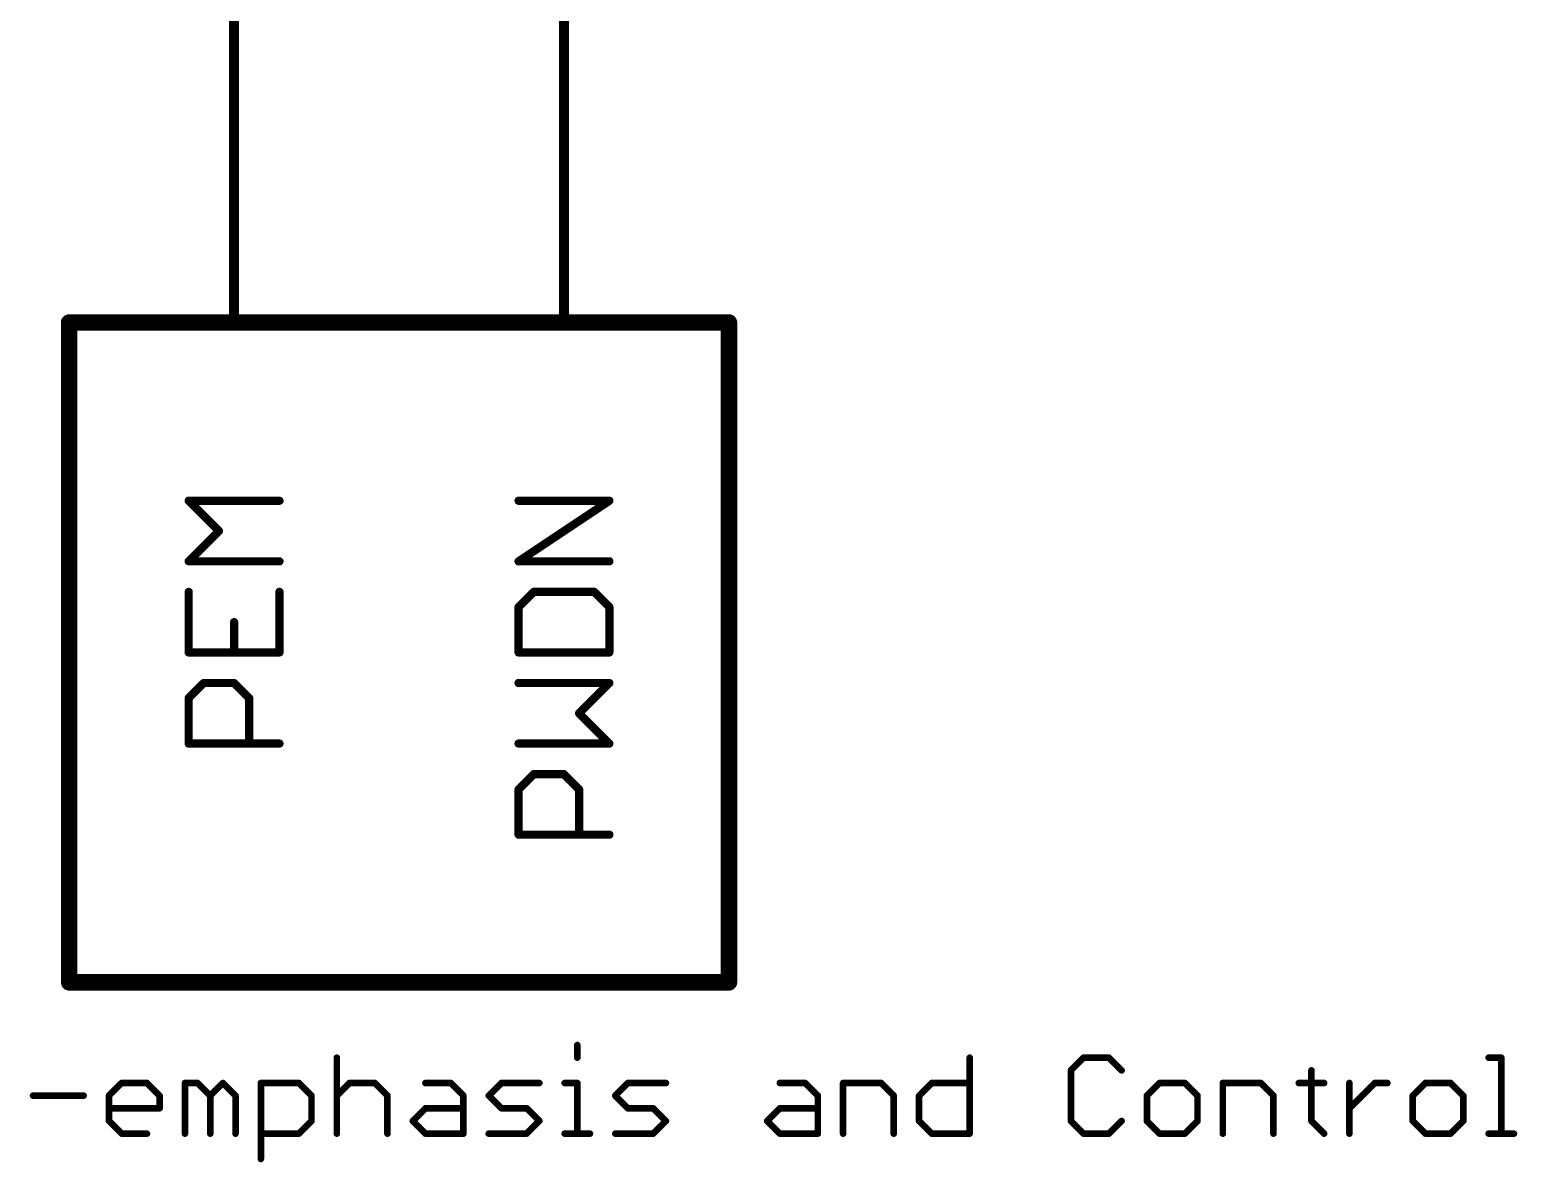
# Model space of a CAD drawing. Extents: x -72 to 265, y -97 to 216.
# Drawn here: x 172.11 to 195.02, y -7.85 to 9.59 of the extents above; entities that cross this region are included whole.
import ezdxf

# ---------------------------------------------------------------- set-up
doc = ezdxf.new("R2010")
doc.units = 0
doc.layers.add('94', color=14, linetype='CONTINUOUS')
doc.layers.add('95', color=251, linetype='CONTINUOUS')

msp = doc.modelspace()

# ---------------------------------------------------------------- linework, layer by layer
at = {"layer": '94'}
for points, const_width in [([(175.26, 10.16), (175.26, 5.08)], 0.1524), ([(180.34, 10.16), (180.34, 5.08)], 0.1524), ([(182.88, 5.08), (172.72, 5.08)], 0.254), ([(172.72, 5.08), (172.72, -5.08)], 0.254), ([(182.88, -5.08), (182.88, 5.08)], 0.254), ([(172.72, -5.08), (182.88, -5.08)], 0.254)]:
    msp.add_lwpolyline(points, dxfattribs=dict(at, const_width=const_width))
for points, const_width in [([(172.72, 5.1435, 1), (172.72, 5.0165)], 0.127), ([(172.7835, 5.08, 1), (172.6565, 5.08)], 0.127), ([(175.2219, 5.08, 1), (175.2981, 5.08)], 0.0762), ([(180.3019, 5.08, 1), (180.3781, 5.08)], 0.0762), ([(182.9435, 5.08, 1), (182.8165, 5.08)], 0.127), ([(182.88, 5.0165, 1), (182.88, 5.1435)], 0.127), ([(172.72, -5.0165, 1), (172.72, -5.1435)], 0.127), ([(172.6565, -5.08, 1), (172.7835, -5.08)], 0.127), ([(182.8165, -5.08, 1), (182.9435, -5.08)], 0.127), ([(182.88, -5.1435, 1), (182.88, -5.0165)], 0.127)]:
    msp.add_lwpolyline(points, format="xyb", dxfattribs=dict(at, const_width=const_width))
at = {"layer": '95'}
for points, const_width in [([(174.5603, 2.3673, 1), (174.5603, 2.3038)], 0.0635), ([(174.5828, 2.358, 1), (174.5379, 2.3131)], 0.0635), ([(175.9585, 2.3038, 1), (175.9585, 2.3673)], 0.0635), ([(179.6403, 2.3673, 1), (179.6403, 2.3038)], 0.0635), ([(181.0561, 2.3091, 1), (181.0209, 2.362)], 0.0635), ([(181.0385, 2.3038, 1), (181.0385, 2.3673)], 0.0635), ([(175.0488, 1.847, 1), (175.0039, 1.8919)], 0.0635), ([(175.0039, 1.847, 1), (175.0488, 1.8919)], 0.0635), ([(174.5603, 1.4352, 1), (174.5603, 1.3717)], 0.0635), ([(174.5379, 1.4259, 1), (174.5828, 1.381)], 0.0635), ([(175.9585, 1.3717, 1), (175.9585, 1.4352)], 0.0635), ([(179.6403, 1.4352, 1), (179.6403, 1.3717)], 0.0635), ([(179.6227, 1.4298, 1), (179.6579, 1.377)], 0.0635), ([(181.0385, 1.3717, 1), (181.0385, 1.4352)], 0.0635), ([(174.5921, 0.9323, 1), (174.5286, 0.9323)], 0.0635), ([(175.9903, 0.9323, 1), (175.9268, 0.9323)], 0.0635), ([(179.8733, 0.964, 1), (179.8733, 0.9005)], 0.0635), ([(179.8958, 0.9098, 1), (179.8509, 0.9547)], 0.0635), ([(180.8279, 0.9547, 1), (180.783, 0.9098)], 0.0635), ([(180.8055, 0.9005, 1), (180.8055, 0.964)], 0.0635), ([(179.6721, 0.6992, 1), (179.6086, 0.6992)], 0.0635), ([(179.6179, 0.7217, 1), (179.6628, 0.6768)], 0.0635), ([(181.0702, 0.6992, 1), (181.0068, 0.6992)], 0.0635), ([(181.016, 0.6768, 1), (181.061, 0.7217)], 0.0635), ([(175.2912, 0.4662, 1), (175.2277, 0.4662)], 0.0635), ([(174.5603, 0.0319, 1), (174.5603, -0.0316)], 0.0635), ([(174.5286, 0.0001, 1), (174.5921, 0.0001)], 0.0635), ([(175.2277, 0.0001, 1), (175.2912, 0.0001)], 0.0635), ([(175.9268, 0.0001, 1), (175.9903, 0.0001)], 0.0635), ([(175.9585, -0.0316, 1), (175.9585, 0.0319)], 0.0635), ([(179.6403, 0.0319, 1), (179.6403, -0.0316)], 0.0635), ([(179.6086, 0.0001, 1), (179.6721, 0.0001)], 0.0635), ([(181.0068, 0.0001, 1), (181.0702, 0.0001)], 0.0635), ([(181.0385, -0.0316, 1), (181.0385, 0.0319)], 0.0635), ([(174.7933, -0.4393, 1), (174.7933, -0.5028)], 0.0635), ([(174.8158, -0.4935, 1), (174.7709, -0.4486)], 0.0635), ([(175.2819, -0.4486, 1), (175.237, -0.4935)], 0.0635), ([(175.2594, -0.5028, 1), (175.2594, -0.4393)], 0.0635), ([(179.6403, -0.4393, 1), (179.6403, -0.5028)], 0.0635), ([(181.061, -0.4935, 1), (181.016, -0.4486)], 0.0635), ([(181.0385, -0.5028, 1), (181.0385, -0.4393)], 0.0635), ([(174.5921, -0.704, 1), (174.5286, -0.704)], 0.0635), ([(174.5379, -0.6816, 1), (174.5828, -0.7265)], 0.0635), ([(175.5242, -0.704, 1), (175.4607, -0.704)], 0.0635), ([(175.47, -0.7265, 1), (175.5149, -0.6816)], 0.0635), ([(180.5949, -0.9146, 1), (180.55, -0.9595)], 0.0635), ([(180.55, -0.9146, 1), (180.5949, -0.9595)], 0.0635), ([(174.5603, -1.3714, 1), (174.5603, -1.4349)], 0.0635), ([(174.5286, -1.4031, 1), (174.5921, -1.4031)], 0.0635), ([(175.4607, -1.4031, 1), (175.5242, -1.4031)], 0.0635), ([(175.9585, -1.4349, 1), (175.9585, -1.3714)], 0.0635), ([(179.6403, -1.3714, 1), (179.6403, -1.4349)], 0.0635), ([(181.016, -1.4256, 1), (181.061, -1.3807)], 0.0635), ([(181.0385, -1.4349, 1), (181.0385, -1.3714)], 0.0635), ([(179.8733, -1.8425, 1), (179.8733, -1.906)], 0.0635), ([(179.8958, -1.8967, 1), (179.8509, -1.8518)], 0.0635), ([(180.3619, -1.8518, 1), (180.317, -1.8967)], 0.0635), ([(180.3394, -1.906, 1), (180.3394, -1.8425)], 0.0635), ([(179.6721, -2.1073, 1), (179.6086, -2.1073)], 0.0635), ([(179.6179, -2.0849, 1), (179.6628, -2.1298)], 0.0635), ([(180.6042, -2.1073, 1), (180.5407, -2.1073)], 0.0635), ([(180.55, -2.1298, 1), (180.5949, -2.0849)], 0.0635), ([(179.6403, -2.7747, 1), (179.6403, -2.8382)], 0.0635), ([(181.0385, -2.8382, 1), (181.0385, -2.7747)], 0.0635), ([(179.6086, -2.8064, 1), (179.6721, -2.8064)], 0.0635), ([(180.5407, -2.8064, 1), (180.6042, -2.8064)], 0.0635), ([(180.5702, -6.0449, 1), (180.5194, -6.0449)], 0.0508), ([(176.8671, -6.2398, 1), (176.8163, -6.2398)], 0.0508), ([(180.5194, -6.2398, 1), (180.5702, -6.2398)], 0.0508), ([(186.6121, -6.2398, 1), (186.5613, -6.2398)], 0.0508), ([(188.1712, -6.4347, 1), (188.1204, -6.4347)], 0.0508), ([(188.1279, -6.4167, 1), (188.1638, -6.4527)], 0.0508), ([(188.3407, -6.2144, 1), (188.3407, -6.2652)], 0.0508), ([(188.3587, -6.2578, 1), (188.3228, -6.2218)], 0.0508), ([(188.7485, -6.2218, 1), (188.7126, -6.2578)], 0.0508), ([(188.7305, -6.2652, 1), (188.7305, -6.2144)], 0.0508), ([(188.9075, -6.4527, 1), (188.9434, -6.4167)], 0.0508), ([(191.8743, -6.4347, 1), (191.8235, -6.4347)], 0.0508), ([(194.5775, -6.2144, 1), (194.5775, -6.2652)], 0.0508), ([(194.7978, -6.2398, 1), (194.747, -6.2398)], 0.0508), ([(194.7724, -6.2652, 1), (194.7724, -6.2144)], 0.0508), ([(173.5284, -6.6042, 1), (173.5284, -6.655)], 0.0508), ([(173.5463, -6.6476, 1), (173.5104, -6.6116)], 0.0508), ([(173.9361, -6.6116, 1), (173.9002, -6.6476)], 0.0508), ([(173.9182, -6.655, 1), (173.9182, -6.6042)], 0.0508), ([(174.5283, -6.6296, 1), (174.4775, -6.6296)], 0.0508), ([(174.5029, -6.6042, 1), (174.5029, -6.655)], 0.0508), ([(174.7157, -6.6116, 1), (174.6798, -6.6476)], 0.0508), ([(174.6978, -6.655, 1), (174.6978, -6.6042)], 0.0508), ([(175.1055, -6.6116, 1), (175.0696, -6.6476)], 0.0508), ([(175.1055, -6.6476, 1), (175.0696, -6.6116)], 0.0508), ([(175.6977, -6.6296, 1), (175.6469, -6.6296)], 0.0508), ([(175.6723, -6.6042, 1), (175.6723, -6.655)], 0.0508), ([(176.2749, -6.6116, 1), (176.239, -6.6476)], 0.0508), ([(176.257, -6.655, 1), (176.257, -6.6042)], 0.0508), ([(177.0366, -6.6042, 1), (177.0366, -6.655)], 0.0508), ([(177.0545, -6.6476, 1), (177.0186, -6.6116)], 0.0508), ([(177.4443, -6.6116, 1), (177.4084, -6.6476)], 0.0508), ([(177.4264, -6.655, 1), (177.4264, -6.6042)], 0.0508), ([(178.206, -6.6042, 1), (178.206, -6.655)], 0.0508), ([(178.6137, -6.6116, 1), (178.5778, -6.6476)], 0.0508), ([(178.5958, -6.655, 1), (178.5958, -6.6042)], 0.0508), ([(179.3754, -6.6042, 1), (179.3754, -6.655)], 0.0508), ([(179.3933, -6.6476, 1), (179.3574, -6.6116)], 0.0508), ([(179.9601, -6.655, 1), (179.9601, -6.6042)], 0.0508), ([(180.3499, -6.6042, 1), (180.3499, -6.655)], 0.0508), ([(180.5702, -6.6296, 1), (180.5194, -6.6296)], 0.0508), ([(180.5448, -6.655, 1), (180.5448, -6.6042)], 0.0508), ([(181.3244, -6.6042, 1), (181.3244, -6.655)], 0.0508), ([(181.3423, -6.6476, 1), (181.3064, -6.6116)], 0.0508), ([(181.9091, -6.655, 1), (181.9091, -6.6042)], 0.0508), ([(183.6632, -6.6042, 1), (183.6632, -6.655)], 0.0508), ([(184.0709, -6.6116, 1), (184.035, -6.6476)], 0.0508), ([(184.053, -6.655, 1), (184.053, -6.6042)], 0.0508), ([(184.6631, -6.6296, 1), (184.6123, -6.6296)], 0.0508), ([(184.6377, -6.6042, 1), (184.6377, -6.655)], 0.0508), ([(185.2403, -6.6116, 1), (185.2044, -6.6476)], 0.0508), ([(185.2224, -6.655, 1), (185.2224, -6.6042)], 0.0508), ([(186.002, -6.6042, 1), (186.002, -6.655)], 0.0508), ([(186.0199, -6.6476, 1), (185.984, -6.6116)], 0.0508), ([(186.5867, -6.655, 1), (186.5867, -6.6042)], 0.0508), ([(189.5101, -6.6042, 1), (189.5101, -6.655)], 0.0508), ([(189.5281, -6.6476, 1), (189.4922, -6.6116)], 0.0508), ([(189.9179, -6.6116, 1), (189.882, -6.6476)], 0.0508), ([(189.8999, -6.655, 1), (189.8999, -6.6042)], 0.0508), ([(190.51, -6.6296, 1), (190.4592, -6.6296)], 0.0508), ([(190.4846, -6.6042, 1), (190.4846, -6.655)], 0.0508), ([(191.0873, -6.6116, 1), (191.0514, -6.6476)], 0.0508), ([(191.0693, -6.655, 1), (191.0693, -6.6042)], 0.0508), ([(191.654, -6.6042, 1), (191.654, -6.655)], 0.0508), ([(192.0438, -6.655, 1), (192.0438, -6.6042)], 0.0508), ([(192.459, -6.6296, 1), (192.4082, -6.6296)], 0.0508), ([(192.8234, -6.6042, 1), (192.8234, -6.655)], 0.0508), ([(192.8414, -6.6476, 1), (192.8055, -6.6116)], 0.0508), ([(193.0183, -6.655, 1), (193.0183, -6.6042)], 0.0508), ([(193.603, -6.6042, 1), (193.603, -6.655)], 0.0508), ([(193.621, -6.6476, 1), (193.5851, -6.6116)], 0.0508), ([(194.0108, -6.6116, 1), (193.9749, -6.6476)], 0.0508), ([(193.9928, -6.655, 1), (193.9928, -6.6042)], 0.0508), ([(172.1641, -6.7991, 1), (172.1641, -6.8499)], 0.0508), ([(172.9437, -6.8499, 1), (172.9437, -6.7991)], 0.0508), ([(173.3155, -6.8065, 1), (173.3514, -6.8425)], 0.0508), ([(173.3589, -6.8245, 1), (173.3081, -6.8245)], 0.0508), ([(174.1385, -6.8245, 1), (174.0877, -6.8245)], 0.0508), ([(174.0951, -6.8425, 1), (174.131, -6.8065)], 0.0508), ([(174.8747, -6.8065, 1), (174.9106, -6.8425)], 0.0508), ([(174.9181, -6.8245, 1), (174.8673, -6.8245)], 0.0508), ([(174.8747, -6.8425, 1), (174.9106, -6.8065)], 0.0508), ([(175.3079, -6.8245, 1), (175.2571, -6.8245)], 0.0508), ([(175.2645, -6.8425, 1), (175.3004, -6.8065)], 0.0508), ([(176.4773, -6.8245, 1), (176.4265, -6.8245)], 0.0508), ([(176.4339, -6.8425, 1), (176.4698, -6.8065)], 0.0508), ([(176.8237, -6.8065, 1), (176.8596, -6.8425)], 0.0508), ([(177.6467, -6.8245, 1), (177.5959, -6.8245)], 0.0508), ([(177.6033, -6.8425, 1), (177.6392, -6.8065)], 0.0508), ([(178.8161, -6.8245, 1), (178.7653, -6.8245)], 0.0508), ([(178.7727, -6.8425, 1), (178.8086, -6.8065)], 0.0508), ([(179.1984, -6.8065, 1), (179.1625, -6.8425)], 0.0508), ([(179.1625, -6.8065, 1), (179.1984, -6.8425)], 0.0508), ([(181.1474, -6.8065, 1), (181.1115, -6.8425)], 0.0508), ([(181.1115, -6.8065, 1), (181.1474, -6.8425)], 0.0508), ([(184.2733, -6.8245, 1), (184.2225, -6.8245)], 0.0508), ([(184.2299, -6.8425, 1), (184.2658, -6.8065)], 0.0508), ([(185.4427, -6.8245, 1), (185.3919, -6.8245)], 0.0508), ([(185.3993, -6.8425, 1), (185.4352, -6.8065)], 0.0508), ([(185.7891, -6.8065, 1), (185.825, -6.8425)], 0.0508), ([(185.8325, -6.8245, 1), (185.7817, -6.8245)], 0.0508), ([(189.3406, -6.8245, 1), (189.2898, -6.8245)], 0.0508), ([(189.2973, -6.8065, 1), (189.3332, -6.8425)], 0.0508), ([(190.1202, -6.8245, 1), (190.0694, -6.8245)], 0.0508), ([(190.0769, -6.8425, 1), (190.1128, -6.8065)], 0.0508), ([(191.2896, -6.8245, 1), (191.2388, -6.8245)], 0.0508), ([(191.2463, -6.8425, 1), (191.2822, -6.8065)], 0.0508), ([(193.4335, -6.8245, 1), (193.3827, -6.8245)], 0.0508), ([(193.3902, -6.8065, 1), (193.4261, -6.8425)], 0.0508), ([(194.2131, -6.8245, 1), (194.1623, -6.8245)], 0.0508), ([(194.1698, -6.8425, 1), (194.2057, -6.8065)], 0.0508), ([(173.3335, -6.994, 1), (173.3335, -7.0448)], 0.0508), ([(174.0877, -7.0194, 1), (174.1385, -7.0194)], 0.0508), ([(174.1131, -7.0448, 1), (174.1131, -6.994)], 0.0508), ([(178.206, -6.994, 1), (178.206, -7.0448)], 0.0508), ([(178.2239, -7.0374, 1), (178.188, -7.0014)], 0.0508), ([(178.7907, -7.0448, 1), (178.7907, -6.994)], 0.0508), ([(179.3754, -6.994, 1), (179.3754, -7.0448)], 0.0508), ([(179.3574, -7.0374, 1), (179.3933, -7.0014)], 0.0508), ([(179.7831, -7.0014, 1), (179.7472, -7.0374)], 0.0508), ([(179.7652, -7.0448, 1), (179.7652, -6.994)], 0.0508), ([(181.3244, -6.994, 1), (181.3244, -7.0448)], 0.0508), ([(181.3064, -7.0374, 1), (181.3423, -7.0014)], 0.0508), ([(181.7321, -7.0014, 1), (181.6962, -7.0374)], 0.0508), ([(181.7142, -7.0448, 1), (181.7142, -6.994)], 0.0508), ([(183.6632, -6.994, 1), (183.6632, -7.0448)], 0.0508), ([(183.6811, -7.0374, 1), (183.6452, -7.0014)], 0.0508), ([(184.2479, -7.0448, 1), (184.2479, -6.994)], 0.0508), ([(192.4157, -7.0014, 1), (192.4516, -7.0374)], 0.0508), ([(173.3514, -7.1963, 1), (173.3155, -7.2323)], 0.0508), ([(173.3081, -7.2143, 1), (173.3589, -7.2143)], 0.0508), ([(176.4265, -7.2143, 1), (176.4773, -7.2143)], 0.0508), ([(176.4698, -7.2323, 1), (176.4339, -7.1963)], 0.0508), ([(178.029, -7.1963, 1), (177.9931, -7.2323)], 0.0508), ([(177.9931, -7.1963, 1), (178.029, -7.2323)], 0.0508), ([(179.978, -7.2323, 1), (179.9421, -7.1963)], 0.0508), ([(179.9421, -7.2323, 1), (179.978, -7.1963)], 0.0508), ([(181.927, -7.2323, 1), (181.8911, -7.1963)], 0.0508), ([(181.8911, -7.2323, 1), (181.927, -7.1963)], 0.0508), ([(183.4862, -7.1963, 1), (183.4503, -7.2323)], 0.0508), ([(183.4503, -7.1963, 1), (183.4862, -7.2323)], 0.0508), ([(185.825, -7.1963, 1), (185.7891, -7.2323)], 0.0508), ([(185.7817, -7.2143, 1), (185.8325, -7.2143)], 0.0508), ([(188.1638, -7.1963, 1), (188.1279, -7.2323)], 0.0508), ([(188.1204, -7.2143, 1), (188.1712, -7.2143)], 0.0508), ([(188.9434, -7.2323, 1), (188.9075, -7.1963)], 0.0508), ([(189.3332, -7.1963, 1), (189.2973, -7.2323)], 0.0508), ([(189.2898, -7.2143, 1), (189.3406, -7.2143)], 0.0508), ([(190.0694, -7.2143, 1), (190.1202, -7.2143)], 0.0508), ([(190.1128, -7.2323, 1), (190.0769, -7.1963)], 0.0508), ([(191.8669, -7.1963, 1), (191.831, -7.2323)], 0.0508), ([(191.8235, -7.2143, 1), (191.8743, -7.2143)], 0.0508), ([(193.4261, -7.1963, 1), (193.3902, -7.2323)], 0.0508), ([(193.3827, -7.2143, 1), (193.4335, -7.2143)], 0.0508), ([(194.1623, -7.2143, 1), (194.2131, -7.2143)], 0.0508), ([(194.2057, -7.2323, 1), (194.1698, -7.1963)], 0.0508), ([(173.5284, -7.3838, 1), (173.5284, -7.4346)], 0.0508), ([(173.5104, -7.4272, 1), (173.5463, -7.3912)], 0.0508), ([(173.9182, -7.4346, 1), (173.9182, -7.3838)], 0.0508), ([(174.4775, -7.4092, 1), (174.5283, -7.4092)], 0.0508), ([(174.8673, -7.4092, 1), (174.9181, -7.4092)], 0.0508), ([(175.2571, -7.4092, 1), (175.3079, -7.4092)], 0.0508), ([(175.6723, -7.3838, 1), (175.6723, -7.4346)], 0.0508), ([(176.239, -7.3912, 1), (176.2749, -7.4272)], 0.0508), ([(176.257, -7.4346, 1), (176.257, -7.3838)], 0.0508), ([(176.8163, -7.4092, 1), (176.8671, -7.4092)], 0.0508), ([(177.5959, -7.4092, 1), (177.6467, -7.4092)], 0.0508), ([(178.206, -7.3838, 1), (178.206, -7.4346)], 0.0508), ([(178.188, -7.4272, 1), (178.2239, -7.3912)], 0.0508), ([(178.7653, -7.4092, 1), (178.8161, -7.4092)], 0.0508), ([(178.7907, -7.4346, 1), (178.7907, -7.3838)], 0.0508), ([(179.1805, -7.3838, 1), (179.1805, -7.4346)], 0.0508), ([(179.7472, -7.3912, 1), (179.7831, -7.4272)], 0.0508), ([(179.7652, -7.4346, 1), (179.7652, -7.3838)], 0.0508), ([(180.3499, -7.3838, 1), (180.3499, -7.4346)], 0.0508), ([(180.5194, -7.4092, 1), (180.5702, -7.4092)], 0.0508), ([(180.7397, -7.4346, 1), (180.7397, -7.3838)], 0.0508), ([(181.1295, -7.3838, 1), (181.1295, -7.4346)], 0.0508), ([(181.6962, -7.3912, 1), (181.7321, -7.4272)], 0.0508), ([(181.7142, -7.4346, 1), (181.7142, -7.3838)], 0.0508), ([(183.6632, -7.3838, 1), (183.6632, -7.4346)], 0.0508), ([(183.6452, -7.4272, 1), (183.6811, -7.3912)], 0.0508), ([(184.2225, -7.4092, 1), (184.2733, -7.4092)], 0.0508), ([(184.2479, -7.4346, 1), (184.2479, -7.3838)], 0.0508), ([(184.6123, -7.4092, 1), (184.6631, -7.4092)], 0.0508), ([(185.3919, -7.4092, 1), (185.4427, -7.4092)], 0.0508), ([(186.002, -7.3838, 1), (186.002, -7.4346)], 0.0508), ([(185.984, -7.4272, 1), (186.0199, -7.3912)], 0.0508), ([(186.5613, -7.4092, 1), (186.6121, -7.4092)], 0.0508), ([(186.5867, -7.4346, 1), (186.5867, -7.3838)], 0.0508), ([(188.3407, -7.3838, 1), (188.3407, -7.4346)], 0.0508), ([(188.3228, -7.4272, 1), (188.3587, -7.3912)], 0.0508), ([(188.7126, -7.3912, 1), (188.7485, -7.4272)], 0.0508), ([(188.7305, -7.4346, 1), (188.7305, -7.3838)], 0.0508), ([(189.5101, -7.3838, 1), (189.5101, -7.4346)], 0.0508), ([(189.4922, -7.4272, 1), (189.5281, -7.3912)], 0.0508), ([(189.882, -7.3912, 1), (189.9179, -7.4272)], 0.0508), ([(189.8999, -7.4346, 1), (189.8999, -7.3838)], 0.0508), ([(190.4592, -7.4092, 1), (190.51, -7.4092)], 0.0508), ([(191.2388, -7.4092, 1), (191.2896, -7.4092)], 0.0508), ([(192.0259, -7.4272, 1), (192.0618, -7.3912)], 0.0508), ([(192.4082, -7.4092, 1), (192.459, -7.4092)], 0.0508), ([(193.603, -7.3838, 1), (193.603, -7.4346)], 0.0508), ([(193.5851, -7.4272, 1), (193.621, -7.3912)], 0.0508), ([(193.9749, -7.3912, 1), (194.0108, -7.4272)], 0.0508), ([(193.9928, -7.4346, 1), (193.9928, -7.3838)], 0.0508), ([(194.5775, -7.3838, 1), (194.5775, -7.4346)], 0.0508), ([(194.747, -7.4092, 1), (194.7978, -7.4092)], 0.0508), ([(194.9673, -7.4346, 1), (194.9673, -7.3838)], 0.0508), ([(175.6469, -7.799, 1), (175.6977, -7.799)], 0.0508)]:
    msp.add_lwpolyline(points, format="xyb", dxfattribs=dict(at, const_width=const_width))
for points, const_width in [([(175.0264, 1.8695), (174.5603, 2.3355)], 0.127), ([(174.5603, 2.3355), (175.9585, 2.3355)], 0.127), ([(179.6403, 1.4034), (181.0385, 2.3355)], 0.127), ([(181.0385, 2.3355), (179.6403, 2.3355)], 0.127), ([(174.5603, 1.4034), (175.0264, 1.8695)], 0.127), ([(175.9585, 1.4034), (174.5603, 1.4034)], 0.127), ([(181.0385, 1.4034), (179.6403, 1.4034)], 0.127), ([(174.5603, 0.9323), (174.5603, 0.0001)], 0.127), ([(175.9585, 0.0001), (175.9585, 0.9323)], 0.127), ([(179.8733, 0.9323), (179.6403, 0.6992)], 0.127), ([(180.8055, 0.9323), (179.8733, 0.9323)], 0.127), ([(181.0385, 0.6992), (180.8055, 0.9323)], 0.127), ([(179.6403, 0.6992), (179.6403, 0.0001)], 0.127), ([(181.0385, 0.0001), (181.0385, 0.6992)], 0.127), ([(175.2594, 0.0001), (175.2594, 0.4662)], 0.127), ([(174.5603, 0.0001), (175.9585, 0.0001)], 0.127), ([(179.6403, 0.0001), (181.0385, 0.0001)], 0.127), ([(174.5603, -0.704), (174.7933, -0.471)], 0.127), ([(174.7933, -0.471), (175.2594, -0.471)], 0.127), ([(175.2594, -0.471), (175.4924, -0.704)], 0.127), ([(181.0385, -0.471), (179.6403, -0.471)], 0.127), ([(180.5724, -0.9371), (181.0385, -0.471)], 0.127), ([(174.5603, -1.4031), (174.5603, -0.704)], 0.127), ([(175.4924, -0.704), (175.4924, -1.4031)], 0.127), ([(181.0385, -1.4031), (180.5724, -0.9371)], 0.127), ([(175.9585, -1.4031), (174.5603, -1.4031)], 0.127), ([(179.6403, -1.4031), (181.0385, -1.4031)], 0.127), ([(179.6403, -2.1073), (179.8733, -1.8743)], 0.127), ([(179.8733, -1.8743), (180.3394, -1.8743)], 0.127), ([(180.3394, -1.8743), (180.5724, -2.1073)], 0.127), ([(179.6403, -2.8064), (179.6403, -2.1073)], 0.127), ([(180.5724, -2.1073), (180.5724, -2.8064)], 0.127), ([(181.0385, -2.8064), (179.6403, -2.8064)], 0.127), ([(180.5448, -6.0449), (180.5448, -6.2398)], 0.1016), ([(176.8417, -6.2398), (176.8417, -7.4092)], 0.1016), ([(186.5867, -6.2398), (186.5867, -7.4092)], 0.1016), ([(188.3407, -6.2398), (188.1458, -6.4347)], 0.1016), ([(188.1458, -6.4347), (188.1458, -7.2143)], 0.1016), ([(188.7305, -6.2398), (188.3407, -6.2398)], 0.1016), ([(188.9254, -6.4347), (188.7305, -6.2398)], 0.1016), ([(191.8489, -6.4347), (191.8489, -7.2143)], 0.1016), ([(194.5775, -6.2398), (194.7724, -6.2398)], 0.1016), ([(194.7724, -6.2398), (194.7724, -7.4092)], 0.1016), ([(173.3335, -6.8245), (173.5284, -6.6296)], 0.1016), ([(173.5284, -6.6296), (173.9182, -6.6296)], 0.1016), ([(173.9182, -6.6296), (174.1131, -6.8245)], 0.1016), ([(174.5029, -7.4092), (174.5029, -6.6296)], 0.1016), ([(174.5029, -6.6296), (174.6978, -6.6296)], 0.1016), ([(174.6978, -6.6296), (174.8927, -6.8245)], 0.1016), ([(174.8927, -6.8245), (175.0876, -6.6296)], 0.1016), ([(175.0876, -6.6296), (175.2825, -6.8245)], 0.1016), ([(175.6723, -7.799), (175.6723, -6.6296)], 0.1016), ([(175.6723, -6.6296), (176.257, -6.6296)], 0.1016), ([(176.257, -6.6296), (176.4519, -6.8245)], 0.1016), ([(176.8417, -6.8245), (177.0366, -6.6296)], 0.1016), ([(177.0366, -6.6296), (177.4264, -6.6296)], 0.1016), ([(177.4264, -6.6296), (177.6213, -6.8245)], 0.1016), ([(178.206, -6.6296), (178.5958, -6.6296)], 0.1016), ([(178.5958, -6.6296), (178.7907, -6.8245)], 0.1016), ([(179.1805, -6.8245), (179.3754, -6.6296)], 0.1016), ([(179.3754, -6.6296), (179.9601, -6.6296)], 0.1016), ([(180.3499, -6.6296), (180.5448, -6.6296)], 0.1016), ([(180.5448, -6.6296), (180.5448, -7.4092)], 0.1016), ([(181.1295, -6.8245), (181.3244, -6.6296)], 0.1016), ([(181.3244, -6.6296), (181.9091, -6.6296)], 0.1016), ([(183.6632, -6.6296), (184.053, -6.6296)], 0.1016), ([(184.053, -6.6296), (184.2479, -6.8245)], 0.1016), ([(184.6377, -7.4092), (184.6377, -6.6296)], 0.1016), ([(184.6377, -6.6296), (185.2224, -6.6296)], 0.1016), ([(185.2224, -6.6296), (185.4173, -6.8245)], 0.1016), ([(185.8071, -6.8245), (186.002, -6.6296)], 0.1016), ([(186.002, -6.6296), (186.5867, -6.6296)], 0.1016), ([(189.5101, -6.6296), (189.3152, -6.8245)], 0.1016), ([(189.8999, -6.6296), (189.5101, -6.6296)], 0.1016), ([(190.0948, -6.8245), (189.8999, -6.6296)], 0.1016), ([(190.4846, -7.4092), (190.4846, -6.6296)], 0.1016), ([(190.4846, -6.6296), (191.0693, -6.6296)], 0.1016), ([(191.0693, -6.6296), (191.2642, -6.8245)], 0.1016), ([(191.654, -6.6296), (192.0438, -6.6296)], 0.1016), ([(192.4336, -7.4092), (192.4336, -6.6296)], 0.1016), ([(192.4336, -7.0194), (192.8234, -6.6296)], 0.1016), ([(192.8234, -6.6296), (193.0183, -6.6296)], 0.1016), ([(193.603, -6.6296), (193.4081, -6.8245)], 0.1016), ([(193.9928, -6.6296), (193.603, -6.6296)], 0.1016), ([(194.1877, -6.8245), (193.9928, -6.6296)], 0.1016), ([(172.1641, -6.8245), (172.9437, -6.8245)], 0.1016), ([(173.3335, -7.2143), (173.3335, -6.8245)], 0.1016), ([(174.1131, -6.8245), (174.1131, -7.0194)], 0.1016), ([(174.8927, -6.8245), (174.8927, -7.4092)], 0.1016), ([(175.2825, -6.8245), (175.2825, -7.4092)], 0.1016), ([(176.4519, -6.8245), (176.4519, -7.2143)], 0.1016), ([(177.6213, -6.8245), (177.6213, -7.4092)], 0.1016), ([(178.7907, -6.8245), (178.7907, -7.4092)], 0.1016), ([(179.3754, -7.0194), (179.1805, -6.8245)], 0.1016), ([(181.3244, -7.0194), (181.1295, -6.8245)], 0.1016), ([(184.2479, -6.8245), (184.2479, -7.4092)], 0.1016), ([(185.4173, -6.8245), (185.4173, -7.4092)], 0.1016), ([(185.8071, -7.2143), (185.8071, -6.8245)], 0.1016), ([(189.3152, -6.8245), (189.3152, -7.2143)], 0.1016), ([(190.0948, -7.2143), (190.0948, -6.8245)], 0.1016), ([(191.2642, -6.8245), (191.2642, -7.4092)], 0.1016), ([(193.4081, -6.8245), (193.4081, -7.2143)], 0.1016), ([(194.1877, -7.2143), (194.1877, -6.8245)], 0.1016), ([(174.1131, -7.0194), (173.3335, -7.0194)], 0.1016), ([(178.0111, -7.2143), (178.206, -7.0194)], 0.1016), ([(178.206, -7.0194), (178.7907, -7.0194)], 0.1016), ([(179.7652, -7.0194), (179.3754, -7.0194)], 0.1016), ([(179.9601, -7.2143), (179.7652, -7.0194)], 0.1016), ([(181.7142, -7.0194), (181.3244, -7.0194)], 0.1016), ([(181.9091, -7.2143), (181.7142, -7.0194)], 0.1016), ([(183.4683, -7.2143), (183.6632, -7.0194)], 0.1016), ([(183.6632, -7.0194), (184.2479, -7.0194)], 0.1016), ([(173.5284, -7.4092), (173.3335, -7.2143)], 0.1016), ([(176.4519, -7.2143), (176.257, -7.4092)], 0.1016), ([(178.206, -7.4092), (178.0111, -7.2143)], 0.1016), ([(179.7652, -7.4092), (179.9601, -7.2143)], 0.1016), ([(181.7142, -7.4092), (181.9091, -7.2143)], 0.1016), ([(183.6632, -7.4092), (183.4683, -7.2143)], 0.1016), ([(186.002, -7.4092), (185.8071, -7.2143)], 0.1016), ([(188.1458, -7.2143), (188.3407, -7.4092)], 0.1016), ([(188.7305, -7.4092), (188.9254, -7.2143)], 0.1016), ([(189.3152, -7.2143), (189.5101, -7.4092)], 0.1016), ([(189.8999, -7.4092), (190.0948, -7.2143)], 0.1016), ([(191.8489, -7.2143), (192.0438, -7.4092)], 0.1016), ([(193.4081, -7.2143), (193.603, -7.4092)], 0.1016), ([(193.9928, -7.4092), (194.1877, -7.2143)], 0.1016), ([(173.9182, -7.4092), (173.5284, -7.4092)], 0.1016), ([(176.257, -7.4092), (175.6723, -7.4092)], 0.1016), ([(178.7907, -7.4092), (178.206, -7.4092)], 0.1016), ([(179.1805, -7.4092), (179.7652, -7.4092)], 0.1016), ([(180.3499, -7.4092), (180.7397, -7.4092)], 0.1016), ([(181.1295, -7.4092), (181.7142, -7.4092)], 0.1016), ([(184.2479, -7.4092), (183.6632, -7.4092)], 0.1016), ([(186.5867, -7.4092), (186.002, -7.4092)], 0.1016), ([(188.3407, -7.4092), (188.7305, -7.4092)], 0.1016), ([(189.5101, -7.4092), (189.8999, -7.4092)], 0.1016), ([(193.603, -7.4092), (193.9928, -7.4092)], 0.1016), ([(194.5775, -7.4092), (194.9673, -7.4092)], 0.1016)]:
    msp.add_lwpolyline(points, dxfattribs=dict(at, const_width=const_width))

doc.saveas('drawing.dxf')
